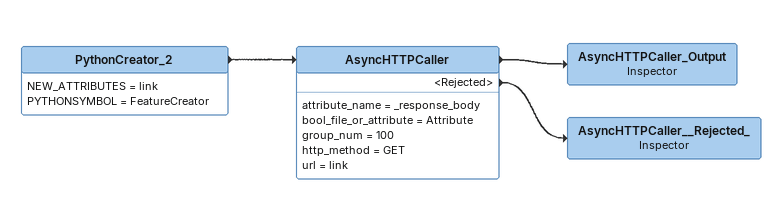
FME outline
PythonCreator_2
    NEW_ATTRIBUTES = link
    PYTHONSYMBOL = FeatureCreator
    -> AsyncHTTPCaller
AsyncHTTPCaller
    attribute_name = _response_body
    bool_file_or_attribute = Attribute
    group_num = 100
    http_method = GET
    url = link
    -> AsyncHTTPCaller_Output
    <Rejected> -> AsyncHTTPCaller__Rejected_
AsyncHTTPCaller_Output: Inspector
AsyncHTTPCaller__Rejected_: Inspector
